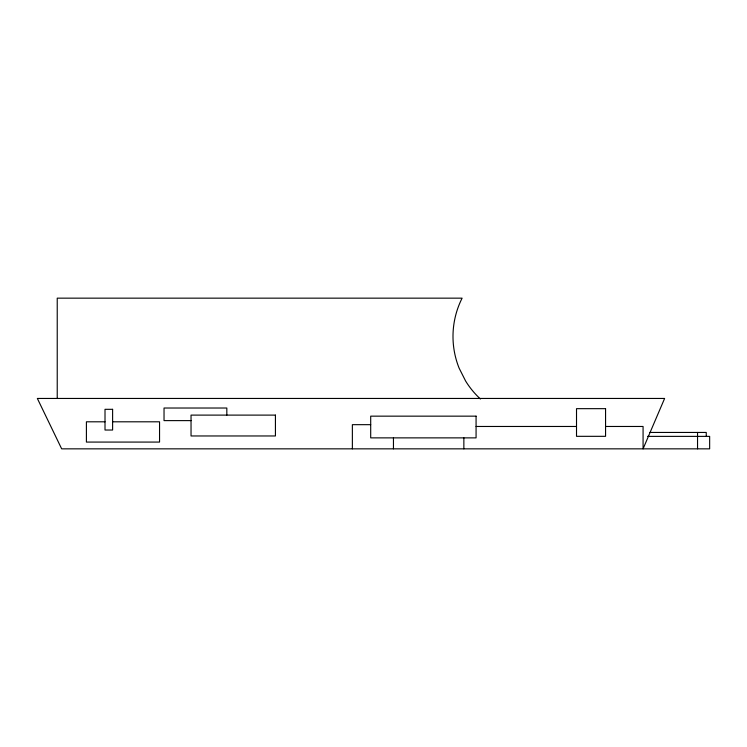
<?xml version="1.0" encoding="UTF-8"?>
<svg xmlns="http://www.w3.org/2000/svg" width="747" height="747" viewBox="0 0 747 747"><rect width="100%" height="100%" fill="white"/><g stroke="black" fill="none" stroke-linecap="round" stroke-linejoin="round"><path stroke-width="1.12" d="M191.036 420.617L164.032 420.617L164.032 408.021L226.827 408.021L226.827 415.108M105.01 421.803L86.409 421.803L86.409 442.075L159.55 442.075L159.55 421.803L112.61 421.803M370.699 424.669L352.369 424.669L352.369 448.844M476.072 426.472L576.516 426.472M605.565 426.472L643.074 426.472L643.074 448.844L664.615 398.45L37.35 398.45L61.665 448.844L709.65 448.844L709.65 436.379L647.49 436.379M649.815 432.448L706.251 432.448L706.251 436.379M697.539 432.448L697.539 448.844M463.859 437.873L463.859 448.844M393.454 437.873L393.454 448.844M57.23 398.45L57.23 298.156L462.113 298.156A85.046 85.046 0 0 0 459.125 368.159L465.624 381.045A85.046 85.046 0 0 0 480.414 399.001M605.565 408.665L576.516 408.665L576.516 436.323L605.565 436.323L605.565 408.665M112.61 409.319L105.01 409.319L105.01 430.029L112.61 430.029L112.61 409.319M275.428 415.108L191.036 415.108L191.036 435.968L275.428 435.968L275.428 415.108M476.072 416.154L370.699 416.154L370.699 437.873L476.072 437.873L476.072 416.154"/></g></svg>
